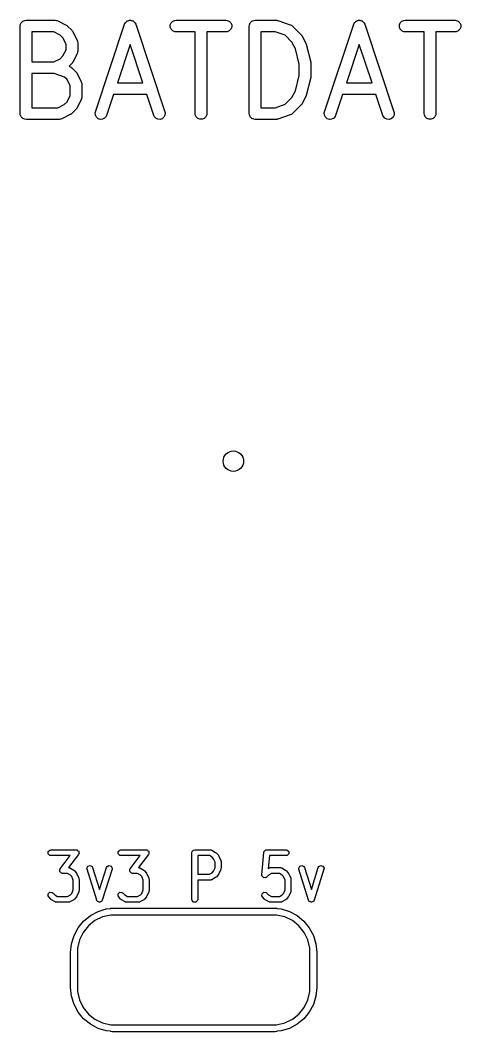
# Model space of a CAD drawing. Extents: x -0.97 to 0.39, y 0.08 to 3.3.
# Drawn here: x -0.924 to -0.627, y 2.504 to 3.186 of the extents above; entities that cross this region are included whole.
import ezdxf

# ---------------------------------------------------------------- set-up
doc = ezdxf.new("R2010")
doc.units = 0
doc.header["$MEASUREMENT"] = 0
doc.layers.add('BLACK', color=7, linetype='CONTINUOUS')

msp = doc.modelspace()

# ---------------------------------------------------------------- linework, layer by layer
at = {"layer": 'BLACK', "linetype": 'CONTINUOUS'}
for p, q in [((-0.92421, 3.18204), (-0.92413, 3.18281)), ((-0.92421, 3.12298), (-0.92421, 3.18204)), ((-0.92413, 3.18281), (-0.92354, 3.18423)), ((-0.92354, 3.18423), (-0.92246, 3.18531)), ((-0.92246, 3.18531), (-0.92104, 3.1859)), ((-0.92104, 3.1859), (-0.92027, 3.18598)), ((-0.92027, 3.18598), (-0.90059, 3.18598)), ((-0.90059, 3.18598), (-0.89982, 3.1859)), ((-0.89982, 3.1859), (-0.89969, 3.18585)), ((-0.89969, 3.18585), (-0.89955, 3.18584)), ((-0.89955, 3.18584), (-0.89883, 3.18556)), ((-0.89883, 3.18556), (-0.8932, 3.18275)), ((-0.8932, 3.18275), (-0.89287, 3.18254)), ((-0.89287, 3.18254), (-0.89277, 3.1825)), ((-0.89277, 3.1825), (-0.89267, 3.18241)), ((-0.89267, 3.18241), (-0.89255, 3.18234)), ((-0.89255, 3.18234), (-0.89248, 3.18226)), ((-0.89248, 3.18226), (-0.89218, 3.18201)), ((-0.89218, 3.18201), (-0.88937, 3.1792)), ((-0.87339, 3.12423), (-0.8537, 3.18328)), ((-0.8537, 3.18328), (-0.85339, 3.18399)), ((-0.85339, 3.18399), (-0.8532, 3.1842)), ((-0.8532, 3.1842), (-0.85308, 3.18445)), ((-0.85308, 3.18445), (-0.8527, 3.18478)), ((-0.8527, 3.18478), (-0.85238, 3.18515)), ((-0.85238, 3.18515), (-0.85213, 3.18527)), ((-0.85213, 3.18527), (-0.85192, 3.18546)), ((-0.85192, 3.18546), (-0.85145, 3.18561)), ((-0.85145, 3.18561), (-0.85101, 3.18584)), ((-0.85101, 3.18584), (-0.85073, 3.18586)), ((-0.85073, 3.18586), (-0.85046, 3.18594)), ((-0.85046, 3.18594), (-0.84997, 3.18591)), ((-0.84997, 3.18591), (-0.84947, 3.18594)), ((-0.84947, 3.18594), (-0.84921, 3.18586)), ((-0.84921, 3.18586), (-0.84893, 3.18584)), ((-0.84893, 3.18584), (-0.84849, 3.18561)), ((-0.84849, 3.18561), (-0.84802, 3.18546)), ((-0.84802, 3.18546), (-0.8478, 3.18527)), ((-0.8478, 3.18527), (-0.84755, 3.18515)), ((-0.84755, 3.18515), (-0.84723, 3.18478)), ((-0.84723, 3.18478), (-0.84686, 3.18445)), ((-0.84686, 3.18445), (-0.84673, 3.1842)), ((-0.84673, 3.1842), (-0.84655, 3.18399)), ((-0.84655, 3.18399), (-0.84623, 3.18328)), ((-0.84623, 3.18328), (-0.82655, 3.12423)), ((-0.82289, 3.18281), (-0.82231, 3.18423)), ((-0.82289, 3.18127), (-0.82289, 3.18281)), ((-0.82231, 3.17985), (-0.82289, 3.18127)), ((-0.82231, 3.18423), (-0.82122, 3.18531)), ((-0.82122, 3.18531), (-0.8198, 3.1859)), ((-0.8198, 3.1859), (-0.81903, 3.18598)), ((-0.81903, 3.18598), (-0.78529, 3.18598)), ((-0.78529, 3.18598), (-0.78452, 3.1859)), ((-0.78452, 3.1859), (-0.7831, 3.18531)), ((-0.7831, 3.18531), (-0.78201, 3.18423)), ((-0.78201, 3.18423), (-0.78143, 3.18281)), ((-0.78143, 3.18127), (-0.78201, 3.17985)), ((-0.78143, 3.18281), (-0.78143, 3.18127)), ((-0.76954, 3.18204), (-0.76946, 3.18281)), ((-0.76954, 3.12298), (-0.76954, 3.18204)), ((-0.76946, 3.18281), (-0.76888, 3.18423)), ((-0.76888, 3.18423), (-0.76779, 3.18531)), ((-0.76779, 3.18531), (-0.76637, 3.1859)), ((-0.76637, 3.1859), (-0.7656, 3.18598)), ((-0.7656, 3.18598), (-0.75154, 3.18598)), ((-0.75154, 3.18598), (-0.75115, 3.18594)), ((-0.75115, 3.18594), (-0.75105, 3.18594)), ((-0.75105, 3.18594), (-0.75091, 3.18591)), ((-0.75091, 3.18591), (-0.75077, 3.1859)), ((-0.75077, 3.1859), (-0.75068, 3.18586)), ((-0.75068, 3.18586), (-0.7503, 3.18577)), ((-0.7503, 3.18577), (-0.74186, 3.18296)), ((-0.74186, 3.18296), (-0.74116, 3.18265)), ((-0.74116, 3.18265), (-0.74105, 3.18255)), ((-0.74105, 3.18255), (-0.74092, 3.1825)), ((-0.74092, 3.1825), (-0.74032, 3.18201)), ((-0.74032, 3.18201), (-0.7347, 3.17639)), ((-0.71872, 3.12423), (-0.69903, 3.18328)), ((-0.69903, 3.18328), (-0.69872, 3.18399)), ((-0.69872, 3.18399), (-0.69853, 3.1842)), ((-0.69853, 3.1842), (-0.69841, 3.18445)), ((-0.69841, 3.18445), (-0.69804, 3.18478)), ((-0.69804, 3.18478), (-0.69771, 3.18515)), ((-0.69771, 3.18515), (-0.69746, 3.18527)), ((-0.69746, 3.18527), (-0.69725, 3.18546)), ((-0.69725, 3.18546), (-0.69678, 3.18561)), ((-0.69678, 3.18561), (-0.69634, 3.18584)), ((-0.69634, 3.18584), (-0.69606, 3.18586)), ((-0.69606, 3.18586), (-0.69579, 3.18594)), ((-0.69579, 3.18594), (-0.6953, 3.18591)), ((-0.6953, 3.18591), (-0.69481, 3.18594)), ((-0.69481, 3.18594), (-0.69454, 3.18586)), ((-0.69454, 3.18586), (-0.69426, 3.18584)), ((-0.69426, 3.18584), (-0.69382, 3.18561)), ((-0.69382, 3.18561), (-0.69335, 3.18546)), ((-0.69335, 3.18546), (-0.69314, 3.18527)), ((-0.69314, 3.18527), (-0.69289, 3.18515)), ((-0.69289, 3.18515), (-0.69256, 3.18478)), ((-0.69256, 3.18478), (-0.69219, 3.18445)), ((-0.69219, 3.18445), (-0.69206, 3.1842)), ((-0.69206, 3.1842), (-0.69188, 3.18399)), ((-0.69188, 3.18399), (-0.69156, 3.18328)), ((-0.69156, 3.18328), (-0.67188, 3.12423)), ((-0.66823, 3.18281), (-0.66764, 3.18423)), ((-0.66823, 3.18127), (-0.66823, 3.18281)), ((-0.66764, 3.17985), (-0.66823, 3.18127)), ((-0.66764, 3.18423), (-0.66655, 3.18531)), ((-0.66655, 3.18531), (-0.66513, 3.1859)), ((-0.66513, 3.1859), (-0.66437, 3.18598)), ((-0.66437, 3.18598), (-0.63062, 3.18598)), ((-0.63062, 3.18598), (-0.62985, 3.1859)), ((-0.62985, 3.1859), (-0.62843, 3.18531)), ((-0.62843, 3.18531), (-0.62735, 3.18423)), ((-0.62735, 3.18423), (-0.62676, 3.18281)), ((-0.62676, 3.18127), (-0.62735, 3.17985)), ((-0.62676, 3.18281), (-0.62676, 3.18127)), ((-0.90152, 3.1781), (-0.91633, 3.1781)), ((-0.91633, 3.1781), (-0.91633, 3.15785)), ((-0.89729, 3.17599), (-0.90152, 3.1781)), ((-0.89539, 3.17408), (-0.89729, 3.17599)), ((-0.89327, 3.16986), (-0.89539, 3.17408)), ((-0.88937, 3.1792), (-0.88912, 3.1789)), ((-0.88912, 3.1789), (-0.88904, 3.17883)), ((-0.88904, 3.17883), (-0.88896, 3.17871)), ((-0.88896, 3.17871), (-0.88888, 3.1786)), ((-0.88888, 3.1786), (-0.88884, 3.17851)), ((-0.88884, 3.17851), (-0.88863, 3.17817)), ((-0.88863, 3.17817), (-0.88582, 3.17255)), ((-0.82122, 3.17876), (-0.82231, 3.17985)), ((-0.8198, 3.17818), (-0.82122, 3.17876)), ((-0.81903, 3.1781), (-0.8198, 3.17818)), ((-0.8061, 3.1781), (-0.81903, 3.1781)), ((-0.8061, 3.12298), (-0.8061, 3.1781)), ((-0.78529, 3.1781), (-0.79822, 3.1781)), ((-0.79822, 3.1781), (-0.79822, 3.12298)), ((-0.78452, 3.17818), (-0.78529, 3.1781)), ((-0.7831, 3.17876), (-0.78452, 3.17818)), ((-0.78201, 3.17985), (-0.7831, 3.17876)), ((-0.75218, 3.1781), (-0.76167, 3.1781)), ((-0.76167, 3.1781), (-0.76167, 3.12692)), ((-0.74523, 3.17579), (-0.75218, 3.1781)), ((-0.74072, 3.17127), (-0.74523, 3.17579)), ((-0.7347, 3.17639), (-0.73445, 3.17608)), ((-0.73445, 3.17608), (-0.73437, 3.17602)), ((-0.73437, 3.17602), (-0.7343, 3.1759)), ((-0.7343, 3.1759), (-0.73421, 3.17579)), ((-0.73421, 3.17579), (-0.73417, 3.17569)), ((-0.73417, 3.17569), (-0.73396, 3.17536)), ((-0.73396, 3.17536), (-0.73115, 3.16974)), ((-0.66655, 3.17876), (-0.66764, 3.17985)), ((-0.66513, 3.17818), (-0.66655, 3.17876)), ((-0.66437, 3.1781), (-0.66513, 3.17818)), ((-0.65143, 3.1781), (-0.66437, 3.1781)), ((-0.65143, 3.12298), (-0.65143, 3.1781)), ((-0.63062, 3.1781), (-0.64356, 3.1781)), ((-0.64356, 3.1781), (-0.64356, 3.12298)), ((-0.62985, 3.17818), (-0.63062, 3.1781)), ((-0.62843, 3.17876), (-0.62985, 3.17818)), ((-0.62735, 3.17985), (-0.62843, 3.17876)), ((-0.89327, 3.16609), (-0.89327, 3.16986)), ((-0.88582, 3.17255), (-0.88554, 3.17183)), ((-0.88554, 3.17183), (-0.88553, 3.17169)), ((-0.88553, 3.17169), (-0.88548, 3.17156)), ((-0.88548, 3.17156), (-0.8854, 3.17079)), ((-0.8854, 3.17079), (-0.8854, 3.16517)), ((-0.84997, 3.16959), (-0.85857, 3.14379)), ((-0.84137, 3.14379), (-0.84997, 3.16959)), ((-0.73838, 3.1666), (-0.74072, 3.17127)), ((-0.73579, 3.15624), (-0.73838, 3.1666)), ((-0.73115, 3.16974), (-0.73113, 3.16968)), ((-0.73113, 3.16968), (-0.73111, 3.16966)), ((-0.73111, 3.16966), (-0.73099, 3.16934)), ((-0.73099, 3.16934), (-0.73087, 3.16902)), ((-0.73087, 3.16902), (-0.73087, 3.16899)), ((-0.73087, 3.16899), (-0.73085, 3.16893)), ((-0.73085, 3.16893), (-0.72804, 3.15768)), ((-0.6953, 3.16959), (-0.7039, 3.14379)), ((-0.6867, 3.14379), (-0.6953, 3.16959)), ((-0.90152, 3.15785), (-0.89729, 3.15996)), ((-0.89729, 3.15996), (-0.89539, 3.16187)), ((-0.89539, 3.16187), (-0.89327, 3.16609)), ((-0.88582, 3.1634), (-0.88863, 3.15778)), ((-0.88554, 3.16413), (-0.88582, 3.1634)), ((-0.88553, 3.16427), (-0.88554, 3.16413)), ((-0.88548, 3.1644), (-0.88553, 3.16427)), ((-0.8854, 3.16517), (-0.88548, 3.1644)), ((-0.91633, 3.15785), (-0.90152, 3.15785)), ((-0.88937, 3.15676), (-0.89119, 3.15493)), ((-0.89119, 3.15493), (-0.8909, 3.15484)), ((-0.8909, 3.15484), (-0.8902, 3.15453)), ((-0.8902, 3.15453), (-0.89009, 3.15443)), ((-0.89009, 3.15443), (-0.88996, 3.15438)), ((-0.88996, 3.15438), (-0.88937, 3.15389)), ((-0.88912, 3.15706), (-0.88937, 3.15676)), ((-0.88937, 3.15389), (-0.88655, 3.15108)), ((-0.88904, 3.15713), (-0.88912, 3.15706)), ((-0.88896, 3.15725), (-0.88904, 3.15713)), ((-0.88888, 3.15735), (-0.88896, 3.15725)), ((-0.88884, 3.15745), (-0.88888, 3.15735)), ((-0.88863, 3.15778), (-0.88884, 3.15745)), ((-0.73579, 3.14878), (-0.73579, 3.15624)), ((-0.72804, 3.15768), (-0.72802, 3.15755)), ((-0.72802, 3.15755), (-0.728, 3.1575)), ((-0.728, 3.1575), (-0.72797, 3.15721)), ((-0.72797, 3.15721), (-0.72792, 3.15692)), ((-0.72792, 3.15692), (-0.72793, 3.15686)), ((-0.72793, 3.15686), (-0.72792, 3.15673)), ((-0.72792, 3.15673), (-0.72792, 3.14829)), ((-0.90122, 3.14998), (-0.91633, 3.14998)), ((-0.91633, 3.14998), (-0.91633, 3.12692)), ((-0.89428, 3.14766), (-0.90122, 3.14998)), ((-0.89257, 3.14596), (-0.89428, 3.14766)), ((-0.88655, 3.15108), (-0.88631, 3.15077)), ((-0.88631, 3.15077), (-0.88623, 3.15071)), ((-0.88623, 3.15071), (-0.88615, 3.15059)), ((-0.88615, 3.15059), (-0.88606, 3.15048)), ((-0.88606, 3.15048), (-0.88602, 3.15038)), ((-0.88602, 3.15038), (-0.88582, 3.15005)), ((-0.88582, 3.15005), (-0.883, 3.14443)), ((-0.73838, 3.13842), (-0.73579, 3.14878)), ((-0.72804, 3.14734), (-0.73085, 3.13609)), ((-0.72802, 3.14747), (-0.72804, 3.14734)), ((-0.728, 3.14752), (-0.72802, 3.14747)), ((-0.72797, 3.14781), (-0.728, 3.14752)), ((-0.72792, 3.1481), (-0.72797, 3.14781)), ((-0.72792, 3.14829), (-0.72793, 3.14816)), ((-0.72793, 3.14816), (-0.72792, 3.1481)), ((-0.89046, 3.14174), (-0.89257, 3.14596)), ((-0.89046, 3.13516), (-0.89046, 3.14174)), ((-0.883, 3.14443), (-0.88273, 3.14371)), ((-0.88273, 3.14371), (-0.88272, 3.14357)), ((-0.88272, 3.14357), (-0.88266, 3.14344)), ((-0.88266, 3.14344), (-0.88259, 3.14267)), ((-0.88259, 3.14267), (-0.88259, 3.13423)), ((-0.85857, 3.14379), (-0.84137, 3.14379)), ((-0.7039, 3.14379), (-0.6867, 3.14379)), ((-0.89257, 3.13094), (-0.89046, 3.13516)), ((-0.883, 3.13247), (-0.88582, 3.12685)), ((-0.88273, 3.13319), (-0.883, 3.13247)), ((-0.88272, 3.13333), (-0.88273, 3.13319)), ((-0.88266, 3.13346), (-0.88272, 3.13333)), ((-0.88259, 3.13423), (-0.88266, 3.13346)), ((-0.86119, 3.13592), (-0.86592, 3.12174)), ((-0.83874, 3.13592), (-0.86119, 3.13592)), ((-0.83402, 3.12174), (-0.83874, 3.13592)), ((-0.74523, 3.12924), (-0.74072, 3.13375)), ((-0.74072, 3.13375), (-0.73838, 3.13842)), ((-0.73115, 3.13528), (-0.73396, 3.12966)), ((-0.73113, 3.13534), (-0.73115, 3.13528)), ((-0.73111, 3.13536), (-0.73113, 3.13534)), ((-0.73099, 3.13568), (-0.73111, 3.13536)), ((-0.73087, 3.136), (-0.73099, 3.13568)), ((-0.73085, 3.13609), (-0.73087, 3.13603)), ((-0.73087, 3.13603), (-0.73087, 3.136)), ((-0.70652, 3.13592), (-0.71125, 3.12174)), ((-0.68408, 3.13592), (-0.70652, 3.13592)), ((-0.67935, 3.12174), (-0.68408, 3.13592)), ((-0.91633, 3.12692), (-0.8987, 3.12692)), ((-0.8987, 3.12692), (-0.89448, 3.12903)), ((-0.89448, 3.12903), (-0.89257, 3.13094)), ((-0.88655, 3.12582), (-0.88937, 3.12301)), ((-0.88631, 3.12613), (-0.88655, 3.12582)), ((-0.88623, 3.12619), (-0.88631, 3.12613)), ((-0.88615, 3.12631), (-0.88623, 3.12619)), ((-0.88606, 3.12642), (-0.88615, 3.12631)), ((-0.88602, 3.12652), (-0.88606, 3.12642)), ((-0.88582, 3.12685), (-0.88602, 3.12652)), ((-0.76167, 3.12692), (-0.75218, 3.12692)), ((-0.75218, 3.12692), (-0.74523, 3.12924)), ((-0.7347, 3.12864), (-0.74032, 3.12301)), ((-0.73445, 3.12894), (-0.7347, 3.12864)), ((-0.73437, 3.12901), (-0.73445, 3.12894)), ((-0.7343, 3.12912), (-0.73437, 3.12901)), ((-0.73421, 3.12923), (-0.7343, 3.12912)), ((-0.73417, 3.12933), (-0.73421, 3.12923)), ((-0.73396, 3.12966), (-0.73417, 3.12933)), ((-0.92413, 3.12222), (-0.92421, 3.12298)), ((-0.92354, 3.1208), (-0.92413, 3.12222)), ((-0.92246, 3.11971), (-0.92354, 3.1208)), ((-0.92104, 3.11912), (-0.92246, 3.11971)), ((-0.92027, 3.11905), (-0.92104, 3.11912)), ((-0.89777, 3.11905), (-0.92027, 3.11905)), ((-0.89701, 3.11912), (-0.89777, 3.11905)), ((-0.89687, 3.11918), (-0.89701, 3.11912)), ((-0.89673, 3.11919), (-0.89687, 3.11918)), ((-0.89601, 3.11946), (-0.89673, 3.11919)), ((-0.89039, 3.12227), (-0.89601, 3.11946)), ((-0.89006, 3.12248), (-0.89039, 3.12227)), ((-0.88996, 3.12252), (-0.89006, 3.12248)), ((-0.88985, 3.12261), (-0.88996, 3.12252)), ((-0.88974, 3.12269), (-0.88985, 3.12261)), ((-0.88967, 3.12276), (-0.88974, 3.12269)), ((-0.88937, 3.12301), (-0.88967, 3.12276)), ((-0.87356, 3.12348), (-0.87339, 3.12423)), ((-0.87345, 3.12194), (-0.87356, 3.12348)), ((-0.87276, 3.12057), (-0.87345, 3.12194)), ((-0.8716, 3.11956), (-0.87276, 3.12057)), ((-0.87014, 3.11908), (-0.8716, 3.11956)), ((-0.86861, 3.11919), (-0.87014, 3.11908)), ((-0.86724, 3.11987), (-0.86861, 3.11919)), ((-0.86623, 3.12103), (-0.86724, 3.11987)), ((-0.86592, 3.12174), (-0.86623, 3.12103)), ((-0.8337, 3.12103), (-0.83402, 3.12174)), ((-0.8327, 3.11987), (-0.8337, 3.12103)), ((-0.83132, 3.11919), (-0.8327, 3.11987)), ((-0.82979, 3.11908), (-0.83132, 3.11919)), ((-0.82833, 3.11956), (-0.82979, 3.11908)), ((-0.82717, 3.12057), (-0.82833, 3.11956)), ((-0.82648, 3.12194), (-0.82717, 3.12057)), ((-0.82655, 3.12423), (-0.82638, 3.12348)), ((-0.82638, 3.12348), (-0.82648, 3.12194)), ((-0.80602, 3.12222), (-0.8061, 3.12298)), ((-0.80543, 3.1208), (-0.80602, 3.12222)), ((-0.80435, 3.11971), (-0.80543, 3.1208)), ((-0.80293, 3.11912), (-0.80435, 3.11971)), ((-0.80139, 3.11912), (-0.80293, 3.11912)), ((-0.79997, 3.11971), (-0.80139, 3.11912)), ((-0.79889, 3.1208), (-0.79997, 3.11971)), ((-0.7983, 3.12222), (-0.79889, 3.1208)), ((-0.79822, 3.12298), (-0.7983, 3.12222)), ((-0.76946, 3.12222), (-0.76954, 3.12298)), ((-0.76888, 3.1208), (-0.76946, 3.12222)), ((-0.76779, 3.11971), (-0.76888, 3.1208)), ((-0.76637, 3.11912), (-0.76779, 3.11971)), ((-0.7656, 3.11905), (-0.76637, 3.11912)), ((-0.75154, 3.11905), (-0.7656, 3.11905)), ((-0.75115, 3.11908), (-0.75154, 3.11905)), ((-0.75105, 3.11908), (-0.75115, 3.11908)), ((-0.75091, 3.11911), (-0.75105, 3.11908)), ((-0.75077, 3.11912), (-0.75091, 3.11911)), ((-0.75068, 3.11916), (-0.75077, 3.11912)), ((-0.7503, 3.11925), (-0.75068, 3.11916)), ((-0.74186, 3.12206), (-0.7503, 3.11925)), ((-0.74116, 3.12237), (-0.74186, 3.12206)), ((-0.74105, 3.12247), (-0.74116, 3.12237)), ((-0.74092, 3.12252), (-0.74105, 3.12247)), ((-0.74032, 3.12301), (-0.74092, 3.12252)), ((-0.71889, 3.12348), (-0.71872, 3.12423)), ((-0.71878, 3.12194), (-0.71889, 3.12348)), ((-0.71809, 3.12057), (-0.71878, 3.12194)), ((-0.71693, 3.11956), (-0.71809, 3.12057)), ((-0.71548, 3.11908), (-0.71693, 3.11956)), ((-0.71394, 3.11919), (-0.71548, 3.11908)), ((-0.71257, 3.11987), (-0.71394, 3.11919)), ((-0.71156, 3.12103), (-0.71257, 3.11987)), ((-0.71125, 3.12174), (-0.71156, 3.12103)), ((-0.67903, 3.12103), (-0.67935, 3.12174)), ((-0.67803, 3.11987), (-0.67903, 3.12103)), ((-0.67665, 3.11919), (-0.67803, 3.11987)), ((-0.67512, 3.11908), (-0.67665, 3.11919)), ((-0.67366, 3.11956), (-0.67512, 3.11908)), ((-0.6725, 3.12057), (-0.67366, 3.11956)), ((-0.67182, 3.12194), (-0.6725, 3.12057)), ((-0.67188, 3.12423), (-0.67171, 3.12348)), ((-0.67171, 3.12348), (-0.67182, 3.12194)), ((-0.65135, 3.12222), (-0.65143, 3.12298)), ((-0.65077, 3.1208), (-0.65135, 3.12222)), ((-0.64968, 3.11971), (-0.65077, 3.1208)), ((-0.64826, 3.11912), (-0.64968, 3.11971)), ((-0.64672, 3.11912), (-0.64826, 3.11912)), ((-0.64531, 3.11971), (-0.64672, 3.11912)), ((-0.64422, 3.1208), (-0.64531, 3.11971)), ((-0.64363, 3.12222), (-0.64422, 3.1208)), ((-0.64356, 3.12298), (-0.64363, 3.12222)), ((-0.90529, 2.62509), (-0.90423, 2.62615)), ((-0.90529, 2.62358), (-0.90529, 2.62509)), ((-0.90423, 2.62252), (-0.90529, 2.62358)), ((-0.90423, 2.62615), (-0.90347, 2.6263)), ((-0.90347, 2.62237), (-0.90423, 2.62252)), ((-0.90347, 2.6263), (-0.88641, 2.6263)), ((-0.8904, 2.62237), (-0.90347, 2.62237)), ((-0.89716, 2.61353), (-0.8904, 2.62237)), ((-0.88485, 2.62314), (-0.89162, 2.6143)), ((-0.88641, 2.6263), (-0.88601, 2.62622)), ((-0.88601, 2.62622), (-0.88591, 2.62624)), ((-0.88591, 2.62624), (-0.88584, 2.62619)), ((-0.88584, 2.62619), (-0.88566, 2.62615)), ((-0.88566, 2.62615), (-0.88521, 2.62571)), ((-0.88521, 2.62571), (-0.88471, 2.62532)), ((-0.88467, 2.62351), (-0.88485, 2.62314)), ((-0.88471, 2.62532), (-0.88469, 2.62519)), ((-0.88469, 2.62519), (-0.88459, 2.62509)), ((-0.88459, 2.62358), (-0.88467, 2.62351)), ((-0.88459, 2.62509), (-0.88459, 2.62445)), ((-0.88459, 2.62445), (-0.88451, 2.62383)), ((-0.88451, 2.62383), (-0.88459, 2.62366)), ((-0.88459, 2.62366), (-0.88459, 2.62358)), ((-0.85805, 2.62509), (-0.85698, 2.62615)), ((-0.85805, 2.62358), (-0.85805, 2.62509)), ((-0.85698, 2.62252), (-0.85805, 2.62358)), ((-0.85698, 2.62615), (-0.85623, 2.6263)), ((-0.85623, 2.62237), (-0.85698, 2.62252)), ((-0.85623, 2.6263), (-0.83917, 2.6263)), ((-0.84315, 2.62237), (-0.85623, 2.62237)), ((-0.84992, 2.61353), (-0.84315, 2.62237)), ((-0.83761, 2.62314), (-0.84437, 2.6143)), ((-0.83917, 2.6263), (-0.83876, 2.62622)), ((-0.83876, 2.62622), (-0.83866, 2.62624)), ((-0.83866, 2.62624), (-0.8386, 2.62619)), ((-0.8386, 2.62619), (-0.83842, 2.62615)), ((-0.83842, 2.62615), (-0.83797, 2.62571)), ((-0.83797, 2.62571), (-0.83746, 2.62532)), ((-0.83742, 2.62351), (-0.83761, 2.62314)), ((-0.83746, 2.62532), (-0.83745, 2.62519)), ((-0.83745, 2.62519), (-0.83735, 2.62509)), ((-0.83735, 2.62358), (-0.83742, 2.62351)), ((-0.83735, 2.62509), (-0.83735, 2.62445)), ((-0.83735, 2.62445), (-0.83727, 2.62383)), ((-0.83727, 2.62383), (-0.83735, 2.62366)), ((-0.83735, 2.62366), (-0.83735, 2.62358)), ((-0.80833, 2.62433), (-0.80818, 2.62509)), ((-0.80833, 2.59284), (-0.80833, 2.62433)), ((-0.80818, 2.62509), (-0.80711, 2.62615)), ((-0.80711, 2.62615), (-0.80636, 2.6263)), ((-0.80636, 2.6263), (-0.79586, 2.6263)), ((-0.79638, 2.62237), (-0.80439, 2.62237)), ((-0.80439, 2.62237), (-0.80439, 2.60981)), ((-0.7945, 2.62129), (-0.79638, 2.62237)), ((-0.79586, 2.6263), (-0.79568, 2.62627)), ((-0.79568, 2.62627), (-0.79561, 2.62629)), ((-0.79561, 2.62629), (-0.79536, 2.6262)), ((-0.79536, 2.6262), (-0.79511, 2.62615)), ((-0.79511, 2.62615), (-0.79506, 2.6261)), ((-0.79506, 2.6261), (-0.79488, 2.62604)), ((-0.79488, 2.62604), (-0.79226, 2.62454)), ((-0.79361, 2.62027), (-0.7945, 2.62129)), ((-0.79226, 2.62454), (-0.79201, 2.62433)), ((-0.79201, 2.62433), (-0.79176, 2.62413)), ((-0.79176, 2.62413), (-0.79044, 2.62263)), ((-0.79044, 2.62263), (-0.79029, 2.62237)), ((-0.79029, 2.62237), (-0.79012, 2.62212)), ((-0.79012, 2.62212), (-0.78881, 2.61912)), ((-0.76108, 2.60951), (-0.75976, 2.62451)), ((-0.75976, 2.62451), (-0.75962, 2.62499)), ((-0.75962, 2.62509), (-0.75958, 2.62513)), ((-0.75962, 2.62499), (-0.75962, 2.62509)), ((-0.75958, 2.62513), (-0.75955, 2.62524)), ((-0.75955, 2.62524), (-0.75903, 2.62568)), ((-0.75903, 2.62568), (-0.75856, 2.62615)), ((-0.75856, 2.62615), (-0.75844, 2.62618)), ((-0.75844, 2.62618), (-0.7584, 2.62621)), ((-0.7584, 2.62621), (-0.7583, 2.6262)), ((-0.7583, 2.6262), (-0.7578, 2.6263)), ((-0.7578, 2.6263), (-0.74468, 2.6263)), ((-0.756, 2.62237), (-0.75676, 2.6137)), ((-0.74468, 2.62237), (-0.756, 2.62237)), ((-0.74468, 2.6263), (-0.74393, 2.62615)), ((-0.74393, 2.62252), (-0.74468, 2.62237)), ((-0.74393, 2.62615), (-0.74286, 2.62509)), ((-0.74286, 2.62358), (-0.74393, 2.62252)), ((-0.74286, 2.62509), (-0.74286, 2.62358)), ((-0.89162, 2.6143), (-0.89148, 2.61427)), ((-0.89148, 2.61427), (-0.89141, 2.61429)), ((-0.89141, 2.61429), (-0.89117, 2.61421)), ((-0.89117, 2.61421), (-0.89091, 2.61415)), ((-0.89091, 2.61415), (-0.89086, 2.6141)), ((-0.89086, 2.6141), (-0.89069, 2.61405)), ((-0.89069, 2.61405), (-0.88806, 2.61255)), ((-0.87919, 2.61401), (-0.87849, 2.61535)), ((-0.87911, 2.61325), (-0.87919, 2.61401)), ((-0.87849, 2.61535), (-0.87705, 2.6158)), ((-0.87705, 2.6158), (-0.87571, 2.6151)), ((-0.87571, 2.6151), (-0.87535, 2.61442)), ((-0.87535, 2.61442), (-0.87066, 2.59944)), ((-0.87066, 2.59944), (-0.86598, 2.61442)), ((-0.86598, 2.61442), (-0.86561, 2.6151)), ((-0.86561, 2.6151), (-0.86428, 2.6158)), ((-0.86428, 2.6158), (-0.86284, 2.61535)), ((-0.86284, 2.61535), (-0.86214, 2.61401)), ((-0.86214, 2.61401), (-0.86222, 2.61325)), ((-0.84437, 2.6143), (-0.84424, 2.61427)), ((-0.84424, 2.61427), (-0.84417, 2.61429)), ((-0.84417, 2.61429), (-0.84392, 2.61421)), ((-0.84392, 2.61421), (-0.84366, 2.61415)), ((-0.84366, 2.61415), (-0.84361, 2.6141)), ((-0.84361, 2.6141), (-0.84344, 2.61405)), ((-0.84344, 2.61405), (-0.84082, 2.61255)), ((-0.79258, 2.61792), (-0.79361, 2.62027)), ((-0.79361, 2.6119), (-0.79258, 2.61425)), ((-0.79258, 2.61425), (-0.79258, 2.61792)), ((-0.78881, 2.61912), (-0.7888, 2.6191)), ((-0.7888, 2.6191), (-0.78879, 2.61909)), ((-0.78879, 2.61909), (-0.78872, 2.61873)), ((-0.78872, 2.61873), (-0.78864, 2.61837)), ((-0.78864, 2.6138), (-0.78872, 2.61344)), ((-0.78864, 2.61837), (-0.78865, 2.61836)), ((-0.78865, 2.61836), (-0.78864, 2.61834)), ((-0.78864, 2.61384), (-0.78865, 2.61381)), ((-0.78865, 2.61381), (-0.78864, 2.6138)), ((-0.78864, 2.61834), (-0.78864, 2.61384)), ((-0.75676, 2.6137), (-0.75616, 2.61405)), ((-0.75616, 2.61405), (-0.75598, 2.6141)), ((-0.75598, 2.6141), (-0.75593, 2.61415)), ((-0.75593, 2.61415), (-0.75568, 2.61421)), ((-0.75568, 2.61421), (-0.75543, 2.61429)), ((-0.75543, 2.61429), (-0.75536, 2.61427)), ((-0.75536, 2.61427), (-0.75518, 2.6143)), ((-0.75518, 2.6143), (-0.74862, 2.6143)), ((-0.74862, 2.6143), (-0.74844, 2.61427)), ((-0.74844, 2.61427), (-0.74837, 2.61429)), ((-0.74837, 2.61429), (-0.74812, 2.61421)), ((-0.74812, 2.61421), (-0.74786, 2.61415)), ((-0.74786, 2.61415), (-0.74781, 2.6141)), ((-0.74781, 2.6141), (-0.74764, 2.61405)), ((-0.74764, 2.61405), (-0.74502, 2.61255)), ((-0.73614, 2.61401), (-0.73544, 2.61535)), ((-0.73606, 2.61325), (-0.73614, 2.61401)), ((-0.73544, 2.61535), (-0.734, 2.6158)), ((-0.734, 2.6158), (-0.73267, 2.6151)), ((-0.73267, 2.6151), (-0.7323, 2.61442)), ((-0.7323, 2.61442), (-0.72762, 2.59944)), ((-0.72762, 2.59944), (-0.72294, 2.61442)), ((-0.72294, 2.61442), (-0.72257, 2.6151)), ((-0.72257, 2.6151), (-0.72123, 2.6158)), ((-0.72123, 2.6158), (-0.7198, 2.61535)), ((-0.7198, 2.61535), (-0.7191, 2.61401)), ((-0.7191, 2.61401), (-0.71918, 2.61325)), ((-0.8975, 2.61284), (-0.89742, 2.61301)), ((-0.89742, 2.61222), (-0.8975, 2.61284)), ((-0.89742, 2.61309), (-0.89734, 2.61316)), ((-0.89742, 2.61301), (-0.89742, 2.61309)), ((-0.89742, 2.61158), (-0.89742, 2.61222)), ((-0.89732, 2.61149), (-0.89742, 2.61158)), ((-0.89734, 2.61316), (-0.89716, 2.61353)), ((-0.8973, 2.61135), (-0.89732, 2.61149)), ((-0.8968, 2.61097), (-0.8973, 2.61135)), ((-0.89635, 2.61052), (-0.8968, 2.61097)), ((-0.89617, 2.61048), (-0.89635, 2.61052)), ((-0.89611, 2.61043), (-0.89617, 2.61048)), ((-0.896, 2.61045), (-0.89611, 2.61043)), ((-0.8956, 2.61037), (-0.896, 2.61045)), ((-0.89218, 2.61037), (-0.8956, 2.61037)), ((-0.8903, 2.60929), (-0.89218, 2.61037)), ((-0.88941, 2.60827), (-0.8903, 2.60929)), ((-0.88838, 2.60593), (-0.88941, 2.60827)), ((-0.88806, 2.61255), (-0.88781, 2.61233)), ((-0.88781, 2.61233), (-0.88756, 2.61213)), ((-0.88756, 2.61213), (-0.88624, 2.61063)), ((-0.88624, 2.61063), (-0.88609, 2.61037)), ((-0.88609, 2.61037), (-0.88592, 2.61013)), ((-0.88592, 2.61013), (-0.88461, 2.60713)), ((-0.88461, 2.60713), (-0.8846, 2.6071)), ((-0.8846, 2.6071), (-0.88459, 2.60709)), ((-0.88459, 2.60709), (-0.88452, 2.60673)), ((-0.87254, 2.59225), (-0.87911, 2.61325)), ((-0.86222, 2.61325), (-0.86879, 2.59225)), ((-0.85026, 2.61284), (-0.85017, 2.61301)), ((-0.85017, 2.61222), (-0.85026, 2.61284)), ((-0.85017, 2.61309), (-0.8501, 2.61316)), ((-0.85017, 2.61301), (-0.85017, 2.61309)), ((-0.85017, 2.61158), (-0.85017, 2.61222)), ((-0.85008, 2.61149), (-0.85017, 2.61158)), ((-0.8501, 2.61316), (-0.84992, 2.61353)), ((-0.85006, 2.61135), (-0.85008, 2.61149)), ((-0.84956, 2.61097), (-0.85006, 2.61135)), ((-0.84911, 2.61052), (-0.84956, 2.61097)), ((-0.84892, 2.61048), (-0.84911, 2.61052)), ((-0.84886, 2.61043), (-0.84892, 2.61048)), ((-0.84876, 2.61045), (-0.84886, 2.61043)), ((-0.84835, 2.61037), (-0.84876, 2.61045)), ((-0.84494, 2.61037), (-0.84835, 2.61037)), ((-0.84306, 2.60929), (-0.84494, 2.61037)), ((-0.84216, 2.60827), (-0.84306, 2.60929)), ((-0.84114, 2.60593), (-0.84216, 2.60827)), ((-0.84082, 2.61255), (-0.84057, 2.61233)), ((-0.84057, 2.61233), (-0.84031, 2.61213)), ((-0.84031, 2.61213), (-0.839, 2.61063)), ((-0.839, 2.61063), (-0.83885, 2.61037)), ((-0.83885, 2.61037), (-0.83868, 2.61013)), ((-0.83868, 2.61013), (-0.83736, 2.60713)), ((-0.83736, 2.60713), (-0.83736, 2.6071)), ((-0.83736, 2.6071), (-0.83735, 2.60709)), ((-0.83735, 2.60709), (-0.83728, 2.60673)), ((-0.80439, 2.60981), (-0.79638, 2.60981)), ((-0.79638, 2.60981), (-0.7945, 2.61088)), ((-0.79226, 2.60763), (-0.79488, 2.60613)), ((-0.7945, 2.61088), (-0.79361, 2.6119)), ((-0.79201, 2.60784), (-0.79226, 2.60763)), ((-0.79176, 2.60804), (-0.79201, 2.60784)), ((-0.79044, 2.60954), (-0.79176, 2.60804)), ((-0.79029, 2.6098), (-0.79044, 2.60954)), ((-0.79012, 2.61005), (-0.79029, 2.6098)), ((-0.78881, 2.61305), (-0.79012, 2.61005)), ((-0.7888, 2.61307), (-0.78881, 2.61305)), ((-0.78879, 2.61308), (-0.7888, 2.61307)), ((-0.78872, 2.61344), (-0.78879, 2.61308)), ((-0.76099, 2.60874), (-0.76108, 2.60951)), ((-0.76089, 2.60862), (-0.76099, 2.60874)), ((-0.76088, 2.60846), (-0.76089, 2.60862)), ((-0.76042, 2.60806), (-0.76088, 2.60846)), ((-0.76002, 2.60759), (-0.76042, 2.60806)), ((-0.75987, 2.60758), (-0.76002, 2.60759)), ((-0.75975, 2.60747), (-0.75987, 2.60758)), ((-0.75913, 2.60751), (-0.75975, 2.60747)), ((-0.75852, 2.60746), (-0.75913, 2.60751)), ((-0.7584, 2.60756), (-0.75852, 2.60746)), ((-0.75824, 2.60757), (-0.7584, 2.60756)), ((-0.75763, 2.60804), (-0.75824, 2.60757)), ((-0.75654, 2.60929), (-0.75763, 2.60804)), ((-0.75466, 2.61037), (-0.75654, 2.60929)), ((-0.74914, 2.61037), (-0.75466, 2.61037)), ((-0.74726, 2.60929), (-0.74914, 2.61037)), ((-0.74636, 2.60827), (-0.74726, 2.60929)), ((-0.74534, 2.60593), (-0.74636, 2.60827)), ((-0.74502, 2.61255), (-0.74477, 2.61233)), ((-0.74477, 2.61233), (-0.74451, 2.61213)), ((-0.74451, 2.61213), (-0.7432, 2.61063)), ((-0.7432, 2.61063), (-0.74305, 2.61037)), ((-0.74305, 2.61037), (-0.74288, 2.61013)), ((-0.74288, 2.61013), (-0.74156, 2.60713)), ((-0.74156, 2.60713), (-0.74156, 2.6071)), ((-0.74156, 2.6071), (-0.74155, 2.60709)), ((-0.74155, 2.60709), (-0.74148, 2.60673)), ((-0.7295, 2.59225), (-0.73606, 2.61325)), ((-0.71918, 2.61325), (-0.72574, 2.59225)), ((-0.88838, 2.59925), (-0.88838, 2.60593)), ((-0.88452, 2.60673), (-0.88444, 2.60638)), ((-0.88444, 2.60638), (-0.88445, 2.60636)), ((-0.88445, 2.60636), (-0.88444, 2.60634)), ((-0.88444, 2.60634), (-0.88444, 2.59884)), ((-0.84114, 2.59925), (-0.84114, 2.60593)), ((-0.83728, 2.60673), (-0.8372, 2.60638)), ((-0.8372, 2.60638), (-0.83721, 2.60636)), ((-0.83721, 2.60636), (-0.8372, 2.60634)), ((-0.8372, 2.60634), (-0.8372, 2.59884)), ((-0.79586, 2.60587), (-0.80439, 2.60587)), ((-0.80439, 2.60587), (-0.80439, 2.59284)), ((-0.79568, 2.6059), (-0.79586, 2.60587)), ((-0.79561, 2.60588), (-0.79568, 2.6059)), ((-0.79536, 2.60597), (-0.79561, 2.60588)), ((-0.79511, 2.60602), (-0.79536, 2.60597)), ((-0.79506, 2.60607), (-0.79511, 2.60602)), ((-0.79488, 2.60613), (-0.79506, 2.60607)), ((-0.74534, 2.59925), (-0.74534, 2.60593)), ((-0.74148, 2.60673), (-0.7414, 2.60638)), ((-0.7414, 2.60638), (-0.7414, 2.60636)), ((-0.7414, 2.60636), (-0.7414, 2.60634)), ((-0.7414, 2.60634), (-0.7414, 2.59884)), ((-0.90534, 2.59521), (-0.90524, 2.59671)), ((-0.90495, 2.59454), (-0.90534, 2.59521)), ((-0.90524, 2.59671), (-0.9041, 2.5977)), ((-0.90364, 2.59304), (-0.90495, 2.59454)), ((-0.9041, 2.5977), (-0.9026, 2.5976)), ((-0.9026, 2.5976), (-0.90199, 2.59713)), ((-0.90199, 2.59713), (-0.9009, 2.59588)), ((-0.9009, 2.59588), (-0.89901, 2.59481)), ((-0.89901, 2.59481), (-0.89218, 2.59481)), ((-0.89218, 2.59481), (-0.8903, 2.59588)), ((-0.8903, 2.59588), (-0.88941, 2.59691)), ((-0.88941, 2.59691), (-0.88838, 2.59925)), ((-0.88624, 2.59454), (-0.88756, 2.59304)), ((-0.88609, 2.5948), (-0.88624, 2.59454)), ((-0.88592, 2.59505), (-0.88609, 2.5948)), ((-0.88461, 2.59805), (-0.88592, 2.59505)), ((-0.8846, 2.59808), (-0.88461, 2.59805)), ((-0.88459, 2.59808), (-0.8846, 2.59808)), ((-0.88452, 2.59844), (-0.88459, 2.59808)), ((-0.88444, 2.5988), (-0.88452, 2.59844)), ((-0.88444, 2.59884), (-0.88445, 2.59881)), ((-0.88445, 2.59881), (-0.88444, 2.5988)), ((-0.85809, 2.59521), (-0.85799, 2.59671)), ((-0.85771, 2.59454), (-0.85809, 2.59521)), ((-0.85799, 2.59671), (-0.85686, 2.5977)), ((-0.8564, 2.59304), (-0.85771, 2.59454)), ((-0.85686, 2.5977), (-0.85536, 2.5976)), ((-0.85536, 2.5976), (-0.85475, 2.59713)), ((-0.85475, 2.59713), (-0.85365, 2.59588)), ((-0.85365, 2.59588), (-0.85177, 2.59481)), ((-0.85177, 2.59481), (-0.84494, 2.59481)), ((-0.84494, 2.59481), (-0.84306, 2.59588)), ((-0.84306, 2.59588), (-0.84216, 2.59691)), ((-0.84216, 2.59691), (-0.84114, 2.59925)), ((-0.839, 2.59454), (-0.84031, 2.59304)), ((-0.83885, 2.5948), (-0.839, 2.59454)), ((-0.83868, 2.59505), (-0.83885, 2.5948)), ((-0.83736, 2.59805), (-0.83868, 2.59505)), ((-0.83735, 2.59808), (-0.83736, 2.59808)), ((-0.83736, 2.59808), (-0.83736, 2.59805)), ((-0.83728, 2.59844), (-0.83735, 2.59808)), ((-0.8372, 2.5988), (-0.83728, 2.59844)), ((-0.8372, 2.59884), (-0.83721, 2.59881)), ((-0.83721, 2.59881), (-0.8372, 2.5988)), ((-0.76098, 2.59521), (-0.76088, 2.59671)), ((-0.7606, 2.59454), (-0.76098, 2.59521)), ((-0.76088, 2.59671), (-0.75975, 2.5977)), ((-0.75929, 2.59304), (-0.7606, 2.59454)), ((-0.75975, 2.5977), (-0.75824, 2.5976)), ((-0.75824, 2.5976), (-0.75763, 2.59713)), ((-0.75763, 2.59713), (-0.75654, 2.59588)), ((-0.75654, 2.59588), (-0.75466, 2.59481)), ((-0.75466, 2.59481), (-0.74914, 2.59481)), ((-0.74914, 2.59481), (-0.74726, 2.59588)), ((-0.74726, 2.59588), (-0.74636, 2.59691)), ((-0.74636, 2.59691), (-0.74534, 2.59925)), ((-0.7432, 2.59454), (-0.74451, 2.59304)), ((-0.74305, 2.5948), (-0.7432, 2.59454)), ((-0.74288, 2.59505), (-0.74305, 2.5948)), ((-0.74156, 2.59805), (-0.74288, 2.59505)), ((-0.74155, 2.59808), (-0.74156, 2.59808)), ((-0.74156, 2.59808), (-0.74156, 2.59805)), ((-0.74148, 2.59844), (-0.74155, 2.59808)), ((-0.7414, 2.5988), (-0.74148, 2.59844)), ((-0.7414, 2.59884), (-0.7414, 2.59881)), ((-0.7414, 2.59881), (-0.7414, 2.5988)), ((-0.90338, 2.59284), (-0.90364, 2.59304)), ((-0.90314, 2.59263), (-0.90338, 2.59284)), ((-0.90051, 2.59113), (-0.90314, 2.59263)), ((-0.90034, 2.59107), (-0.90051, 2.59113)), ((-0.90029, 2.59102), (-0.90034, 2.59107)), ((-0.90003, 2.59097), (-0.90029, 2.59102)), ((-0.89978, 2.59089), (-0.90003, 2.59097)), ((-0.89971, 2.59091), (-0.89978, 2.59089)), ((-0.89954, 2.59087), (-0.89971, 2.59091)), ((-0.89166, 2.59087), (-0.89954, 2.59087)), ((-0.89148, 2.59091), (-0.89166, 2.59087)), ((-0.89141, 2.59089), (-0.89148, 2.59091)), ((-0.89117, 2.59097), (-0.89141, 2.59089)), ((-0.89091, 2.59102), (-0.89117, 2.59097)), ((-0.89086, 2.59107), (-0.89091, 2.59102)), ((-0.89069, 2.59113), (-0.89086, 2.59107)), ((-0.88806, 2.59263), (-0.89069, 2.59113)), ((-0.88781, 2.59284), (-0.88806, 2.59263)), ((-0.88756, 2.59304), (-0.88781, 2.59284)), ((-0.87218, 2.59158), (-0.87254, 2.59225)), ((-0.87201, 2.59149), (-0.87218, 2.59158)), ((-0.87193, 2.59133), (-0.87201, 2.59149)), ((-0.87136, 2.59115), (-0.87193, 2.59133)), ((-0.87169, 2.58473), (-0.86607, 2.58643)), ((-0.87084, 2.59088), (-0.87136, 2.59115)), ((-0.87066, 2.59093), (-0.87084, 2.59088)), ((-0.87049, 2.59088), (-0.87066, 2.59093)), ((-0.86997, 2.59115), (-0.87049, 2.59088)), ((-0.8694, 2.59133), (-0.86997, 2.59115)), ((-0.86932, 2.59149), (-0.8694, 2.59133)), ((-0.86915, 2.59158), (-0.86932, 2.59149)), ((-0.86879, 2.59225), (-0.86915, 2.59158)), ((-0.86607, 2.58643), (-0.86322, 2.58671)), ((-0.86322, 2.58671), (-0.86311, 2.58683)), ((-0.86311, 2.58683), (-0.8622, 2.58701)), ((-0.8622, 2.58701), (-0.75197, 2.58701)), ((-0.85614, 2.59284), (-0.8564, 2.59304)), ((-0.85589, 2.59263), (-0.85614, 2.59284)), ((-0.85327, 2.59113), (-0.85589, 2.59263)), ((-0.8531, 2.59107), (-0.85327, 2.59113)), ((-0.85305, 2.59102), (-0.8531, 2.59107)), ((-0.85279, 2.59097), (-0.85305, 2.59102)), ((-0.85254, 2.59089), (-0.85279, 2.59097)), ((-0.85247, 2.59091), (-0.85254, 2.59089)), ((-0.85229, 2.59087), (-0.85247, 2.59091)), ((-0.84442, 2.59087), (-0.85229, 2.59087)), ((-0.84424, 2.59091), (-0.84442, 2.59087)), ((-0.84417, 2.59089), (-0.84424, 2.59091)), ((-0.84392, 2.59097), (-0.84417, 2.59089)), ((-0.84366, 2.59102), (-0.84392, 2.59097)), ((-0.84361, 2.59107), (-0.84366, 2.59102)), ((-0.84344, 2.59113), (-0.84361, 2.59107)), ((-0.84082, 2.59263), (-0.84344, 2.59113)), ((-0.84057, 2.59284), (-0.84082, 2.59263)), ((-0.84031, 2.59304), (-0.84057, 2.59284)), ((-0.80818, 2.59209), (-0.80833, 2.59284)), ((-0.80711, 2.59102), (-0.80818, 2.59209)), ((-0.80561, 2.59102), (-0.80711, 2.59102)), ((-0.80454, 2.59209), (-0.80561, 2.59102)), ((-0.80439, 2.59284), (-0.80454, 2.59209)), ((-0.75903, 2.59284), (-0.75929, 2.59304)), ((-0.75878, 2.59263), (-0.75903, 2.59284)), ((-0.75616, 2.59113), (-0.75878, 2.59263)), ((-0.75598, 2.59107), (-0.75616, 2.59113)), ((-0.75593, 2.59102), (-0.75598, 2.59107)), ((-0.75568, 2.59097), (-0.75593, 2.59102)), ((-0.75543, 2.59089), (-0.75568, 2.59097)), ((-0.75536, 2.59091), (-0.75543, 2.59089)), ((-0.75518, 2.59087), (-0.75536, 2.59091)), ((-0.74862, 2.59087), (-0.75518, 2.59087)), ((-0.75197, 2.58701), (-0.75106, 2.58683)), ((-0.75106, 2.58683), (-0.75095, 2.58671)), ((-0.75095, 2.58671), (-0.7481, 2.58643)), ((-0.74844, 2.59091), (-0.74862, 2.59087)), ((-0.74837, 2.59089), (-0.74844, 2.59091)), ((-0.74812, 2.59097), (-0.74837, 2.59089)), ((-0.74786, 2.59102), (-0.74812, 2.59097)), ((-0.7481, 2.58643), (-0.74249, 2.58473)), ((-0.74781, 2.59107), (-0.74786, 2.59102)), ((-0.74764, 2.59113), (-0.74781, 2.59107)), ((-0.74502, 2.59263), (-0.74764, 2.59113)), ((-0.74477, 2.59284), (-0.74502, 2.59263)), ((-0.74451, 2.59304), (-0.74477, 2.59284)), ((-0.72913, 2.59158), (-0.7295, 2.59225)), ((-0.72897, 2.59149), (-0.72913, 2.59158)), ((-0.72888, 2.59133), (-0.72897, 2.59149)), ((-0.72832, 2.59115), (-0.72888, 2.59133)), ((-0.7278, 2.59088), (-0.72832, 2.59115)), ((-0.72762, 2.59093), (-0.7278, 2.59088)), ((-0.72744, 2.59088), (-0.72762, 2.59093)), ((-0.72692, 2.59115), (-0.72744, 2.59088)), ((-0.72636, 2.59133), (-0.72692, 2.59115)), ((-0.72627, 2.59149), (-0.72636, 2.59133)), ((-0.72611, 2.59158), (-0.72627, 2.59149)), ((-0.72574, 2.59225), (-0.72611, 2.59158)), ((-0.88139, 2.57824), (-0.87686, 2.58197)), ((-0.87686, 2.58197), (-0.87169, 2.58473)), ((-0.86861, 2.58102), (-0.87373, 2.57856)), ((-0.86308, 2.58228), (-0.86861, 2.58102)), ((-0.86024, 2.58228), (-0.86308, 2.58228)), ((-0.75394, 2.58228), (-0.86024, 2.58228)), ((-0.7511, 2.58228), (-0.75394, 2.58228)), ((-0.74556, 2.58102), (-0.7511, 2.58228)), ((-0.74045, 2.57856), (-0.74556, 2.58102)), ((-0.74249, 2.58473), (-0.73731, 2.58197)), ((-0.73731, 2.58197), (-0.73278, 2.57824)), ((-0.88788, 2.56854), (-0.88511, 2.57371)), ((-0.88511, 2.57371), (-0.88139, 2.57824)), ((-0.87817, 2.57502), (-0.88171, 2.57058)), ((-0.87373, 2.57856), (-0.87817, 2.57502)), ((-0.73601, 2.57502), (-0.74045, 2.57856)), ((-0.73247, 2.57058), (-0.73601, 2.57502)), ((-0.73278, 2.57824), (-0.72906, 2.57371)), ((-0.72906, 2.57371), (-0.72629, 2.56854)), ((-0.88958, 2.56292), (-0.88788, 2.56854)), ((-0.88171, 2.57058), (-0.88417, 2.56546)), ((-0.73, 2.56546), (-0.73247, 2.57058)), ((-0.72629, 2.56854), (-0.72459, 2.56292)), ((-0.89016, 2.55709), (-0.88958, 2.56292)), ((-0.88417, 2.56546), (-0.88543, 2.55993)), ((-0.88543, 2.55993), (-0.88543, 2.55709)), ((-0.72874, 2.55993), (-0.73, 2.56546)), ((-0.72874, 2.55709), (-0.72874, 2.55993)), ((-0.72459, 2.56292), (-0.72402, 2.55709)), ((-0.89016, 2.53346), (-0.89016, 2.55709)), ((-0.88543, 2.55709), (-0.88543, 2.53346)), ((-0.72874, 2.53346), (-0.72874, 2.55709)), ((-0.72402, 2.55709), (-0.72402, 2.53346)), ((-0.88958, 2.52763), (-0.89016, 2.53346)), ((-0.88543, 2.53346), (-0.88543, 2.53063)), ((-0.72874, 2.53063), (-0.72874, 2.53346)), ((-0.72402, 2.53346), (-0.72459, 2.52763)), ((-0.88788, 2.52201), (-0.88958, 2.52763)), ((-0.88543, 2.53063), (-0.88417, 2.52509)), ((-0.88417, 2.52509), (-0.88171, 2.51997)), ((-0.73247, 2.51997), (-0.73, 2.52509)), ((-0.73, 2.52509), (-0.72874, 2.53063)), ((-0.72459, 2.52763), (-0.72629, 2.52201)), ((-0.88511, 2.51684), (-0.88788, 2.52201)), ((-0.88171, 2.51997), (-0.87817, 2.51553)), ((-0.73601, 2.51553), (-0.73247, 2.51997)), ((-0.72629, 2.52201), (-0.72906, 2.51684)), ((-0.88139, 2.51231), (-0.88511, 2.51684)), ((-0.87686, 2.50859), (-0.88139, 2.51231)), ((-0.87817, 2.51553), (-0.87373, 2.51199)), ((-0.87373, 2.51199), (-0.86861, 2.50953)), ((-0.74556, 2.50953), (-0.74045, 2.51199)), ((-0.74045, 2.51199), (-0.73601, 2.51553)), ((-0.73278, 2.51231), (-0.73731, 2.50859)), ((-0.72906, 2.51684), (-0.73278, 2.51231)), ((-0.87169, 2.50582), (-0.87686, 2.50859)), ((-0.86607, 2.50412), (-0.87169, 2.50582)), ((-0.86861, 2.50953), (-0.86308, 2.50827)), ((-0.86308, 2.50827), (-0.8622, 2.50827)), ((-0.8622, 2.50827), (-0.75197, 2.50827)), ((-0.75197, 2.50827), (-0.7511, 2.50827)), ((-0.7511, 2.50827), (-0.74556, 2.50953)), ((-0.74249, 2.50582), (-0.7481, 2.50412)), ((-0.73731, 2.50859), (-0.74249, 2.50582)), ((-0.86322, 2.50384), (-0.86607, 2.50412)), ((-0.86311, 2.50372), (-0.86322, 2.50384)), ((-0.8622, 2.50354), (-0.86311, 2.50372)), ((-0.86024, 2.50354), (-0.8622, 2.50354)), ((-0.75394, 2.50354), (-0.86024, 2.50354)), ((-0.75197, 2.50354), (-0.75394, 2.50354)), ((-0.75106, 2.50372), (-0.75197, 2.50354)), ((-0.75095, 2.50384), (-0.75106, 2.50372)), ((-0.7481, 2.50412), (-0.75095, 2.50384))]:
    msp.add_line(p, q, dxfattribs=at)
at = {"layer": 'BLACK'}
msp.add_circle((-0.78031, 2.88848), 0.00689, dxfattribs=at)

doc.saveas('drawing.dxf')
